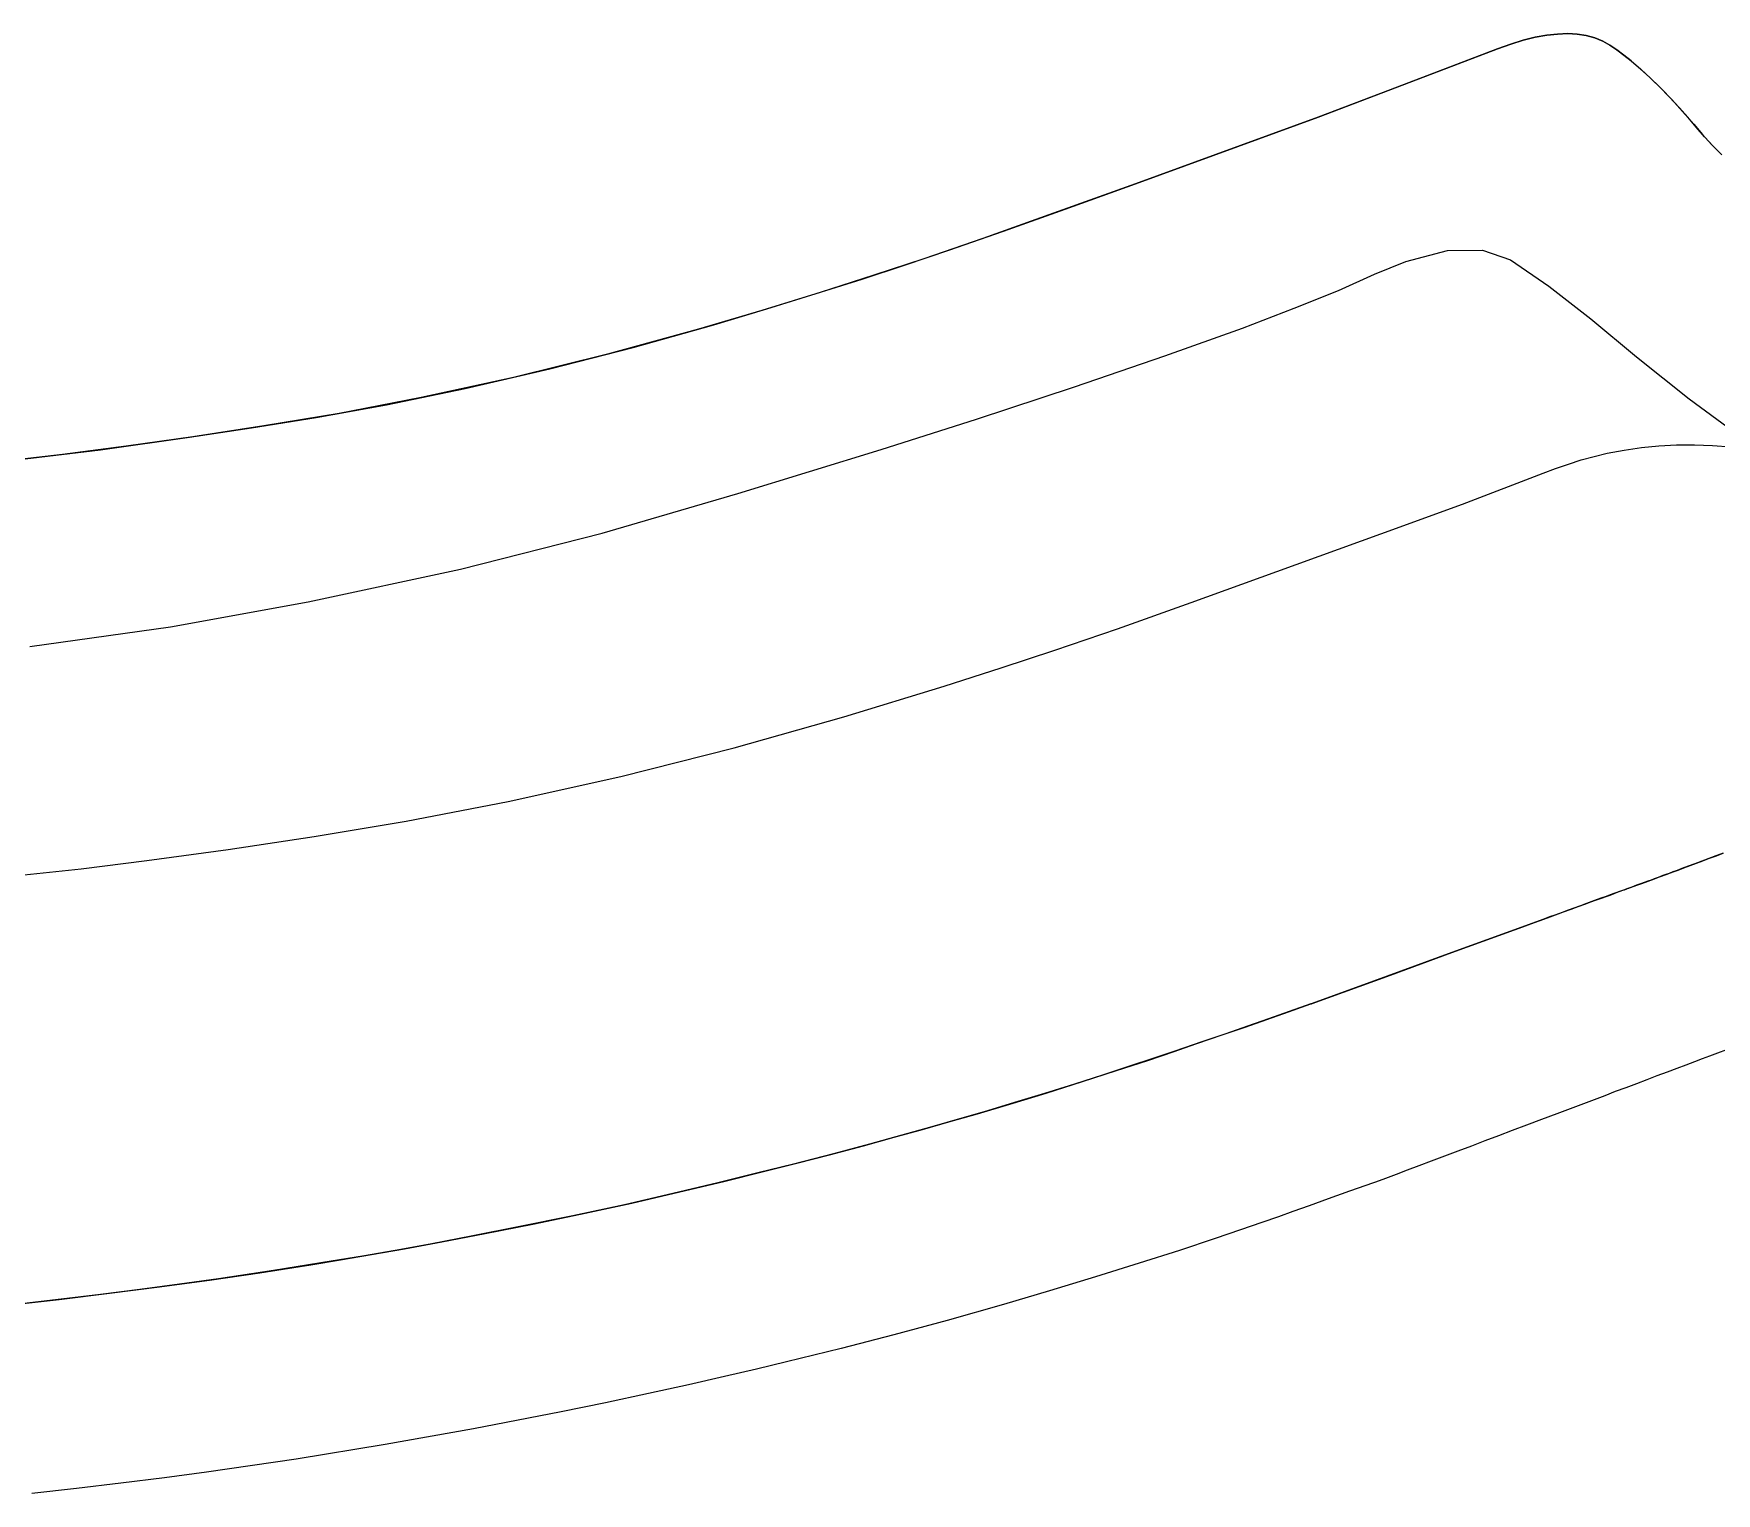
# Model space of a CAD drawing. Extents: x -120222 to -41942, y -19134 to 30932.
# Drawn here: x -98370.8 to -98186.5, y 4811.6 to 4971.6 of the extents above; entities that cross this region are included whole.
import ezdxf

# ---------------------------------------------------------------- set-up
doc = ezdxf.new("R2010")
doc.units = 0
doc.header["$LTSCALE"] = 150
doc.header["$MEASUREMENT"] = 0
doc.layers.get('0').update_dxf_attribs({"linetype": 'CONTINUOUS'})
doc.layers.add('_____', color=7, linetype='CONTINUOUS')

# ---------------------------------------------------------------- blocks, each defined once
blk = doc.blocks.new('____-462')
at = {"color": 1, "linetype": 'Continuous'}
for points in [[(-104807.65, 330.64, 0), (-104800.74, 331.4, 0), (-104793.53, 332.29, 0), (-104784.64, 333.52, 0), (-104775.19, 334.94, 0), (-104765.13, 336.6, 0), (-104753.97, 338.76, 0), (-104741.62, 341.51, 0), (-104729.2, 344.64, 0), (-104717.2, 348.05, 0), (-104706.19, 351.41, 0), (-104699.95, 353.4, 0), (-104694.07, 355.35, 0), (-104687.24, 357.7, 0), (-104679.14, 360.58, 0), (-104669.77, 363.96, 0)], [(-104685.25, 406.47, 0), (-104694.24, 403.22, 0), (-104701.96, 400.48, 0), (-104708.42, 398.25, 0), (-104713.91, 396.43, 0), (-104719.78, 394.56, 0), (-104726.18, 392.59, 0), (-104733.1, 390.52, 0), (-104743.07, 387.77, 0), (-104753.38, 385.23, 0), (-104763.47, 383.02, 0), (-104772.48, 381.28, 0), (-104780.72, 379.92, 0), (-104788.48, 378.73, 0), (-104795.81, 377.69, 0), (-104802.78, 376.79, 0), (-104809.42, 376.02, 0)], [(-104806.35, 355.74, 0), (-104790.93, 357.89, 0), (-104775.86, 360.65, 0), (-104759.17, 364.24, 0), (-104743.67, 368.17, 0), (-104728.8, 372.5, 0), (-104713.11, 377.33, 0), (-104702.67, 380.68, 0), (-104691.92, 384.22, 0), (-104682.03, 387.59, 0), (-104673.55, 390.64, 0), (-104667.86, 392.81, 0), (-104663.03, 394.78, 0), (-104659.07, 396.55, 0), (-104655.65, 397.94, 0), (-104651.09, 399.13, 0), (-104647.26, 399.18, 0), (-104644.18, 398.11, 0), (-104640, 395.24, 0), (-104635.4, 391.67, 0), (-104630.37, 387.48, 0), (-104624.6, 382.91, 0), (-104618.02, 378.02, 0)], [(-104807.78, 376.2, 0), (-104798.62, 377.31, 0), (-104788.84, 378.68, 0), (-104782.08, 379.7, 0), (-104774.99, 380.84, 0), (-104767.27, 382.25, 0), (-104758.68, 384.04, 0), (-104749.4, 386.18, 0), (-104740.28, 388.51, 0), (-104731.43, 391.01, 0), (-104725.64, 392.75, 0), (-104720.23, 394.42, 0), (-104715.2, 396.01, 0), (-104710.55, 397.53, 0), (-104705.59, 399.22, 0), (-104699.72, 401.27, 0), (-104692.94, 403.69, 0), (-104685.25, 406.47, 0)], [(-104645.59, 421.25, 0), (-104644.15, 421.77, 0), (-104642.78, 422.19, 0), (-104641.47, 422.51, 0), (-104640.22, 422.74, 0), (-104639.04, 422.87, 0), (-104637.92, 422.91, 0), (-104636.87, 422.85, 0), (-104635.88, 422.7, 0), (-104634.96, 422.45, 0), (-104634.09, 422.1, 0), (-104633.3, 421.66, 0), (-104632.54, 421.14, 0), (-104631.76, 420.56, 0), (-104630.97, 419.92, 0), (-104629.91, 419, 0), (-104628.81, 417.99, 0), (-104627.69, 416.89, 0), (-104626.53, 415.68, 0), (-104625.34, 414.39, 0), (-104624.12, 412.99, 0), (-104623.15, 411.85, 0), (-104622.16, 410.76, 0), (-104621.17, 409.76, 0)], [(-104621.03, 409.63, 0), (-104621.98, 410.58, 0), (-104622.92, 411.59, 0), (-104623.86, 412.68, 0), (-104624.78, 413.75, 0), (-104625.68, 414.77, 0), (-104626.8, 415.97, 0), (-104627.88, 417.08, 0), (-104628.94, 418.11, 0), (-104629.97, 419.06, 0), (-104630.97, 419.92, 0), (-104631.76, 420.56, 0), (-104632.54, 421.14, 0), (-104633.3, 421.66, 0), (-104634.09, 422.1, 0), (-104634.96, 422.45, 0), (-104635.88, 422.7, 0), (-104636.87, 422.85, 0), (-104637.92, 422.91, 0), (-104639.04, 422.87, 0), (-104640.22, 422.74, 0), (-104641.47, 422.51, 0), (-104642.78, 422.19, 0), (-104644.15, 421.77, 0), (-104645.59, 421.25, 0)], [(-104665.25, 413.74, 0), (-104654.24, 417.95, 0), (-104645.59, 421.25, 0)], [(-104645.59, 421.25, 0), (-104656.6, 417.05, 0), (-104665.25, 413.74, 0)], [(-104685.25, 406.47, 0), (-104674.05, 410.54, 0), (-104665.25, 413.74, 0)], [(-104665.25, 413.74, 0), (-104676.45, 409.67, 0), (-104685.25, 406.47, 0)], [(-104649.43, 371.36, 0), (-104640.62, 374.73, 0), (-104639.24, 375.25, 0), (-104637.85, 375.75, 0), (-104636.44, 376.19, 0), (-104635.02, 376.59, 0), (-104633.58, 376.92, 0), (-104631.72, 377.28, 0), (-104629.84, 377.55, 0), (-104627.93, 377.74, 0), (-104626, 377.84, 0), (-104624.04, 377.85, 0), (-104622.06, 377.78, 0), (-104620.05, 377.63, 0)], [(-104669.77, 363.96, 0), (-104658.38, 368.11, 0), (-104649.43, 371.36, 0)], [(-104620.88, 333.12, 0), (-104621.68, 332.81, 0), (-104622.47, 332.51, 0), (-104623.24, 332.22, 0), (-104623.99, 331.94, 0), (-104624.71, 331.67, 0), (-104625.42, 331.41, 0), (-104625.93, 331.22, 0), (-104626.39, 331.05, 0), (-104626.81, 330.89, 0), (-104627.17, 330.76, 0), (-104627.49, 330.64, 0), (-104627.77, 330.54, 0), (-104628.11, 330.41, 0), (-104628.44, 330.29, 0), (-104628.79, 330.16, 0), (-104629.16, 330.03, 0), (-104629.55, 329.89, 0), (-104629.96, 329.74, 0), (-104630.39, 329.58, 0), (-104630.91, 329.39, 0), (-104631.46, 329.19, 0), (-104631.64, 329.12, 0), (-104631.82, 329.06, 0), (-104632.02, 328.98, 0), (-104632.26, 328.9, 0), (-104632.55, 328.79, 0), (-104632.88, 328.67, 0), (-104633.26, 328.53, 0), (-104633.7, 328.37, 0), (-104634.17, 328.2, 0), (-104634.7, 328.01, 0), (-104635.26, 327.8, 0), (-104635.87, 327.58, 0), (-104636.53, 327.34, 0), (-104637.23, 327.09, 0), (-104637.86, 326.86, 0), (-104638.53, 326.61, 0), (-104639.22, 326.36, 0), (-104639.93, 326.11, 0), (-104640.63, 325.85, 0), (-104641.33, 325.59, 0), (-104644.66, 324.38, 0), (-104650.61, 322.21, 0)], [(-104650.61, 322.21, 0), (-104643.74, 324.72, 0), (-104642.84, 325.04, 0), (-104641.94, 325.37, 0), (-104641.05, 325.7, 0), (-104640.15, 326.02, 0), (-104639.26, 326.35, 0), (-104638.38, 326.67, 0), (-104637.54, 326.97, 0), (-104636.77, 327.26, 0), (-104636.04, 327.52, 0), (-104635.37, 327.76, 0), (-104634.76, 327.99, 0), (-104634.2, 328.19, 0), (-104633.72, 328.37, 0), (-104633.28, 328.52, 0), (-104632.9, 328.66, 0), (-104632.56, 328.79, 0), (-104632.27, 328.89, 0), (-104632.05, 328.97, 0), (-104631.87, 329.04, 0), (-104631.7, 329.1, 0), (-104631.53, 329.16, 0), (-104631.37, 329.22, 0), (-104631.21, 329.28, 0), (-104631.05, 329.34, 0), (-104630.64, 329.49, 0), (-104630.25, 329.63, 0), (-104629.81, 329.79, 0), (-104629.4, 329.94, 0), (-104629.01, 330.08, 0), (-104628.8, 330.16, 0), (-104628.61, 330.23, 0), (-104628.41, 330.3, 0), (-104628.22, 330.37, 0), (-104628.04, 330.44, 0), (-104627.85, 330.51, 0), (-104627.64, 330.59, 0), (-104627.36, 330.69, 0), (-104627.04, 330.81, 0), (-104626.67, 330.94, 0), (-104626.27, 331.09, 0), (-104625.82, 331.26, 0), (-104625.19, 331.49, 0), (-104624.52, 331.74, 0), (-104623.82, 332, 0), (-104623.11, 332.27, 0), (-104622.39, 332.54, 0), (-104621.64, 332.83, 0), (-104620.88, 333.12, 0)], [(-104650.61, 322.21, 0), (-104659.18, 319.08, 0), (-104665.92, 316.63, 0)], [(-104665.92, 316.63, 0), (-104657.34, 319.75, 0), (-104650.61, 322.21, 0)], [(-104666.05, 316.58, 0), (-104668.41, 315.75, 0), (-104670.69, 314.95, 0), (-104672.99, 314.15, 0), (-104675.36, 313.32, 0), (-104677.98, 312.42, 0), (-104680.93, 311.41, 0), (-104683.25, 310.63, 0), (-104685.9, 309.75, 0), (-104688.85, 308.78, 0), (-104691.95, 307.78, 0), (-104695.22, 306.77, 0), (-104698.49, 305.77, 0), (-104701.47, 304.88, 0), (-104704.53, 303.99, 0), (-104707.55, 303.13, 0), (-104710.83, 302.21, 0), (-104714.38, 301.23, 0), (-104718.33, 300.17, 0), (-104722.7, 299.04, 0), (-104726.61, 298.06, 0), (-104731.01, 296.98, 0), (-104735.91, 295.8, 0), (-104741.21, 294.58, 0), (-104746.86, 293.36, 0), (-104752.86, 292.14, 0), (-104757.83, 291.16, 0), (-104762.32, 290.3, 0), (-104766.33, 289.57, 0), (-104769.92, 288.95, 0), (-104773.33, 288.38, 0), (-104779.65, 287.36, 0), (-104785.67, 286.46, 0), (-104789.97, 285.86, 0), (-104794.29, 285.29, 0), (-104798.61, 284.75, 0), (-104802.93, 284.23, 0), (-104806.97, 283.77, 0)], [(-104807.07, 283.76, 0), (-104803.13, 284.21, 0), (-104797.63, 284.87, 0), (-104792.13, 285.57, 0), (-104786.65, 286.32, 0), (-104781.17, 287.13, 0), (-104775.57, 288.01, 0), (-104772.31, 288.55, 0), (-104768.91, 289.12, 0), (-104765.3, 289.76, 0), (-104761.23, 290.51, 0), (-104756.48, 291.42, 0), (-104751.24, 292.46, 0), (-104746.02, 293.54, 0), (-104740.42, 294.76, 0), (-104735.17, 295.98, 0), (-104730.34, 297.14, 0), (-104726.01, 298.21, 0), (-104722.18, 299.18, 0), (-104718.75, 300.06, 0), (-104715.04, 301.05, 0), (-104711.68, 301.97, 0), (-104708.58, 302.84, 0), (-104705.7, 303.65, 0), (-104702.57, 304.55, 0), (-104699.03, 305.61, 0), (-104695.04, 306.82, 0), (-104691.06, 308.07, 0), (-104687.32, 309.28, 0), (-104683.92, 310.4, 0), (-104681.01, 311.38, 0), (-104678.54, 312.23, 0), (-104675.76, 313.18, 0), (-104673.26, 314.05, 0), (-104670.87, 314.89, 0), (-104668.5, 315.72, 0), (-104666.05, 316.58, 0)], [(-104665.92, 316.63, 0), (-104665.99, 316.6, 0), (-104666.05, 316.58, 0)], [(-104666.05, 316.58, 0), (-104665.98, 316.6, 0), (-104665.92, 316.63, 0)], [(-104616.15, 313.21, 0), (-104619.65, 311.89, 0), (-104622.4, 310.85, 0)], [(-104622.4, 310.85, 0), (-104623.2, 310.55, 0), (-104624.05, 310.23, 0), (-104624.98, 309.88, 0), (-104625.97, 309.51, 0), (-104627.02, 309.11, 0), (-104628.14, 308.69, 0), (-104629.26, 308.27, 0), (-104630.4, 307.84, 0), (-104631.55, 307.4, 0), (-104632.71, 306.97, 0), (-104633.87, 306.53, 0), (-104635.61, 305.87, 0), (-104637.37, 305.21, 0), (-104639.11, 304.55, 0), (-104640.79, 303.91, 0), (-104642.42, 303.3, 0), (-104643.99, 302.71, 0), (-104645.5, 302.13, 0), (-104646.98, 301.57, 0), (-104648.46, 301.01, 0), (-104649.94, 300.46, 0), (-104651.41, 299.9, 0), (-104652.88, 299.35, 0), (-104654.23, 298.84, 0), (-104655.51, 298.36, 0), (-104656.72, 297.91, 0), (-104657.88, 297.47, 0), (-104658.97, 297.07, 0)], [(-104622.4, 310.85, 0), (-104623.2, 310.55, 0), (-104624.05, 310.23, 0), (-104624.98, 309.88, 0), (-104625.97, 309.51, 0), (-104627.02, 309.11, 0), (-104628.14, 308.69, 0), (-104629.26, 308.27, 0), (-104630.4, 307.84, 0), (-104631.55, 307.4, 0), (-104632.71, 306.97, 0), (-104633.87, 306.53, 0), (-104635.61, 305.87, 0), (-104637.37, 305.21, 0), (-104639.11, 304.55, 0), (-104640.79, 303.91, 0), (-104642.42, 303.3, 0), (-104643.99, 302.71, 0), (-104645.5, 302.13, 0), (-104646.98, 301.57, 0), (-104648.46, 301.01, 0), (-104649.94, 300.46, 0), (-104651.41, 299.9, 0), (-104652.88, 299.35, 0), (-104654.23, 298.84, 0), (-104655.51, 298.36, 0), (-104656.72, 297.91, 0), (-104657.88, 297.47, 0), (-104658.97, 297.07, 0)], [(-104659.19, 296.99, 0), (-104661.8, 296.05, 0), (-104664.15, 295.21, 0), (-104666.22, 294.47, 0), (-104668.04, 293.82, 0), (-104669.6, 293.27, 0), (-104671.43, 292.63, 0), (-104673.75, 291.82, 0), (-104676.52, 290.88, 0), (-104680.45, 289.57, 0), (-104684.85, 288.16, 0), (-104689.64, 286.66, 0), (-104694.67, 285.13, 0), (-104699.72, 283.65, 0), (-104705.88, 281.91, 0), (-104711.71, 280.32, 0), (-104717.5, 278.82, 0), (-104723.46, 277.35, 0), (-104726.75, 276.56, 0), (-104730.26, 275.74, 0), (-104734.21, 274.84, 0), (-104738.6, 273.88, 0), (-104743.3, 272.87, 0), (-104748.14, 271.88, 0), (-104757.74, 270.02, 0), (-104767.44, 268.29, 0), (-104777.17, 266.71, 0), (-104787, 265.28, 0), (-104791.61, 264.66, 0), (-104796.36, 264.06, 0), (-104801.24, 263.48, 0), (-104806.12, 262.95, 0)], [(-104659.19, 296.99, 0), (-104661.8, 296.05, 0), (-104664.15, 295.21, 0), (-104666.22, 294.47, 0), (-104668.04, 293.82, 0), (-104669.6, 293.27, 0), (-104671.43, 292.63, 0), (-104673.75, 291.82, 0), (-104676.52, 290.88, 0), (-104680.45, 289.57, 0), (-104684.85, 288.16, 0), (-104689.64, 286.66, 0), (-104694.67, 285.13, 0), (-104699.72, 283.65, 0), (-104705.88, 281.91, 0), (-104711.71, 280.32, 0), (-104717.5, 278.82, 0), (-104723.46, 277.35, 0), (-104726.75, 276.56, 0), (-104730.26, 275.74, 0), (-104734.21, 274.84, 0), (-104738.6, 273.88, 0), (-104743.3, 272.87, 0), (-104748.14, 271.88, 0), (-104757.74, 270.02, 0), (-104767.44, 268.29, 0), (-104777.17, 266.71, 0), (-104787, 265.28, 0), (-104791.61, 264.66, 0), (-104796.36, 264.06, 0), (-104801.24, 263.48, 0), (-104806.12, 262.95, 0)], [(-104658.97, 297.07, 0), (-104659.09, 297.02, 0), (-104659.19, 296.99, 0)]]:
    blk.add_polyline3d(points, dxfattribs=at)

msp = doc.modelspace()

# ---------------------------------------------------------------- block references
at = {"layer": '_____', "color": 0}
msp.add_blockref('____-462', (6435.10495, 4548.69799), dxfattribs=at)

doc.saveas('drawing.dxf')
